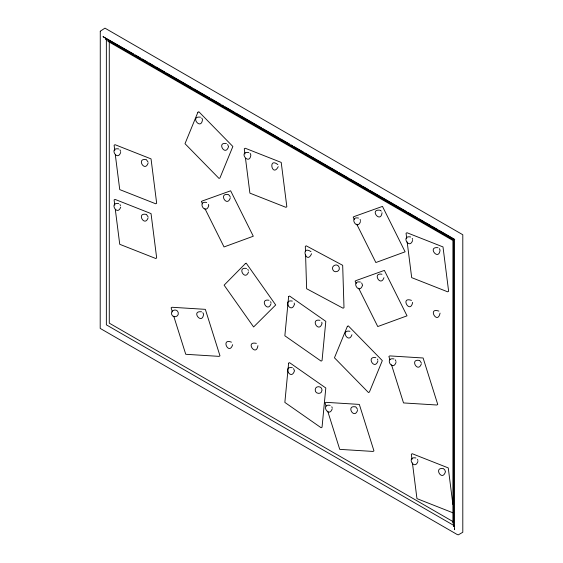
<?xml version="1.0" encoding="UTF-8"?>
<svg xmlns="http://www.w3.org/2000/svg" width="563" height="563" viewBox="0 0 563 563"><rect width="100%" height="100%" fill="white"/><g stroke="black" fill="none" stroke-linecap="round" stroke-linejoin="round"><path stroke-width="0.84" d="M232.66 344.683C229.05 356.14 220.246 337.814 231.449 342.163M311.585 253.723C306.434 265.433 300.178 244.673 310.945 251.626M120.693 152.397C117.357 162.165 108.575 146.95 118.702 148.942M120.693 207.1C117.357 216.868 108.575 201.653 118.702 203.644M148.09 163.129C144.754 172.897 135.979 157.682 146.099 159.674M148.09 217.832C144.754 227.6 135.979 212.385 146.099 214.376M208.69 205.91C205.354 215.685 196.578 200.463 206.698 202.455M228.416 147.027C225.073 156.796 216.298 141.58 226.417 143.572M230.225 198.099C226.882 207.867 218.106 192.645 228.226 194.636M248.536 271.922C245.201 281.697 236.425 266.475 246.545 268.467M278.263 166.669C272.232 178.056 267.65 156.641 277.841 164.607M271.021 303.717C267.685 313.485 258.903 298.27 269.03 300.255M294.343 304.548C291.001 314.316 282.225 299.094 292.345 301.085M294.343 371.179C291.001 380.947 282.225 365.732 292.345 367.716M321.945 323.774C318.609 333.542 309.826 318.32 319.953 320.312M321.945 390.405C321.867 394.853 314.752 394.009 315.203 389.814C315.167 385.472 322.057 385.782 322.001 389.948M332.219 408.815C328.876 418.583 320.101 403.368 330.221 405.36M360.517 221.505C357.174 231.273 348.398 216.051 358.518 218.043M351.945 334.739C348.603 344.507 339.827 329.285 349.947 331.276M362.424 285.518C359.081 295.286 350.306 280.071 360.426 282.056M357.547 410.328C354.204 420.097 345.429 404.874 355.549 406.866M383.952 277.7C380.609 287.468 371.833 272.253 381.96 274.237M377.872 361.143C374.529 370.911 365.753 355.696 375.873 357.688M396.014 362.389C392.671 372.157 383.896 356.942 394.016 358.934M412.644 240.436C409.308 250.204 400.532 234.982 410.652 236.974M421.342 363.902C417.999 373.67 409.224 358.448 419.344 360.44M417.908 461.428C414.572 471.196 405.796 455.974 415.916 457.965M445.312 472.16C441.969 481.928 433.193 466.706 443.313 468.697M454.552 529.129L454.468 529.706L454.468 239.571L102.994 36.644L133.72 54.069M452.99 522.703L452.919 523.09L452.919 240.471L107.941 41.303L108.659 41.437M454.088 525.765L453.658 526.56L453.658 240.042L105.316 38.924L106.217 38.953M452.955 512.816L416.951 498.628L412.426 462.955M200.491 117.16C189.175 115.725 201.09 131.073 202.49 119.645M248.867 152.474C237.551 151.039 249.465 166.388 250.866 154.959M380.053 210.224C368.73 208.789 380.644 224.137 382.045 212.708M438.049 247.706C426.733 246.27 438.647 261.619 440.048 250.19M201.575 311.803C190.252 310.361 202.173 325.717 203.567 314.281M256.355 343.367C244.638 340.77 256.095 357.561 257.931 345.668M135.24 54.942L140.567 58.017M142.087 58.897L147.407 61.972M148.935 62.852L154.255 65.927M155.775 66.8L164.91 72.071M166.43 72.951L192.293 87.884M193.813 88.764L209.788 97.983M211.315 98.863L220.443 104.134M221.963 105.014L223.483 105.893M225.003 106.773L234.131 112.044M235.658 112.917L261.521 127.85M263.041 128.73L279.016 137.956M280.536 138.836L289.663 144.1M291.191 144.98L292.711 145.859M294.231 146.739L303.358 152.01M304.879 152.89L337.596 171.771M339.116 172.651L348.244 177.922M349.764 178.802L361.939 185.825M363.459 186.705L368.786 189.78M370.306 190.66L406.817 211.737M408.344 212.617L417.472 217.888M418.992 218.768L424.319 221.843M425.839 222.723L431.159 225.798M432.687 226.671L438.007 229.746M439.534 230.626L454.742 239.409M452.955 521.563L109.285 323.148L109.285 42.042M454.299 525.722L106.358 324.844L106.358 38.791M380.468 210.407L381.285 211.125M438.894 311.107C426.909 306.983 437.627 325.555 440.048 313.105M411.497 300.375C399.512 296.251 410.23 314.823 412.644 302.373M228.648 194.812L229.465 195.537M146.521 159.85L148.09 162.158M419.766 360.623L421.342 362.924M146.521 214.552L148.09 216.861M443.735 468.88L444.89 470.098L445.368 471.703M355.971 407.049L357.547 409.35M439.288 248.614L439.886 249.641M361.664 282.964L362.481 285.061M395.254 359.834L396.014 361.418M250.106 153.375L250.704 154.41M227.656 144.473L228.472 146.57M201.73 118.061L202.321 119.096M247.783 269.367L248.374 270.402M293.583 368.617L294.4 370.721M119.933 149.842L120.693 151.426M202.807 312.704L203.405 313.739M119.933 204.545L120.531 205.579M338.982 266.911C337.223 262.766 330.734 265.912 332.874 269.867C334.513 273.519 340.502 271.359 339.193 267.46M354.373 219.45L353.205 217.1L354.134 216.565L382.467 206.389L405.114 251.816L375.852 262.534L356.717 224.151M356.28 283.463L355.112 281.12L356.041 280.578L384.374 270.402L407.021 315.836L377.759 326.547L358.624 288.165M202.553 203.862L201.378 201.512L202.314 200.977L230.64 190.801L253.294 236.228L224.032 246.946L204.897 208.563M412.229 238.374L412.644 239.458M360.095 219.436L360.517 220.527M377.449 359.081L377.872 360.172M417.486 459.359L417.908 460.45M331.797 406.753L332.219 407.844M229.803 196.03L230.225 197.12M270.599 301.655L271.021 302.739M178.077 312.226C176.698 307.94 169.864 310.48 171.743 314.654C173.087 318.369 179.203 316.765 178.239 312.775M389.927 359.764L388.878 356.449L389.814 355.907L423.116 357.991L437.754 404.473L436.825 405.008L403.523 402.932L391.496 364.747M326.132 406.19L325.083 402.876L326.019 402.334L359.321 404.417L373.959 450.9L373.03 451.435L339.728 449.358L327.701 411.173M172.412 311.958L171.11 307.806L172.039 307.271L205.34 309.347L219.985 355.83L219.049 356.365L185.748 354.289L173.721 316.11M321.783 322.247L322.001 323.317M294.182 303.021L294.4 304.09M208.528 204.39L208.746 205.46M452.891 504.448L448.261 467.909L412.25 453.722L411.321 454.257L411.982 459.478M406.718 238.487L406.057 233.265L406.986 232.73L442.997 246.918L448.627 291.289L447.691 291.824L411.687 277.636L407.162 241.963M244.933 153.988L244.272 148.766L245.208 148.231L281.211 162.418L286.841 206.79L285.913 207.325L249.902 193.137L245.489 158.337M114.768 150.448L114.106 145.233L115.035 144.691L151.039 158.886L156.669 203.25L155.74 203.792L119.736 189.597L115.316 154.797M114.768 205.15L114.106 199.935L115.035 199.393L151.039 213.588L156.669 257.953L155.74 258.494L119.736 244.3L115.316 209.499M305.477 251.548L305.315 246.362L306.244 245.827L342.677 265.314L343.993 307.672L343.064 308.214L306.631 288.728L305.582 255.004M288.622 296.56L284.857 335.787L321.114 361.122L322.043 360.587L325.808 321.36L289.551 296.018L288.622 296.56M288.622 363.191L284.857 402.418L321.114 427.753L322.043 427.218L325.808 387.991L289.551 362.649L288.622 363.191M100.277 31.218L100.2 328.405L457.269 534.561L458.324 534.85L462.8 532.26L462.8 234.75L104.957 28.15L100.277 31.218M197.902 112.269L185.002 143.685L219.035 178.443L219.964 177.908L232.864 146.486L198.83 111.727L197.902 112.269M347.357 326.385L334.457 357.801L368.491 392.559L369.419 392.024L382.319 360.609L348.286 325.85L347.357 326.385M245.278 263.695L224.116 285.159L253.61 326.969L275.701 304.963L246.207 263.16L245.278 263.695"/></g></svg>
